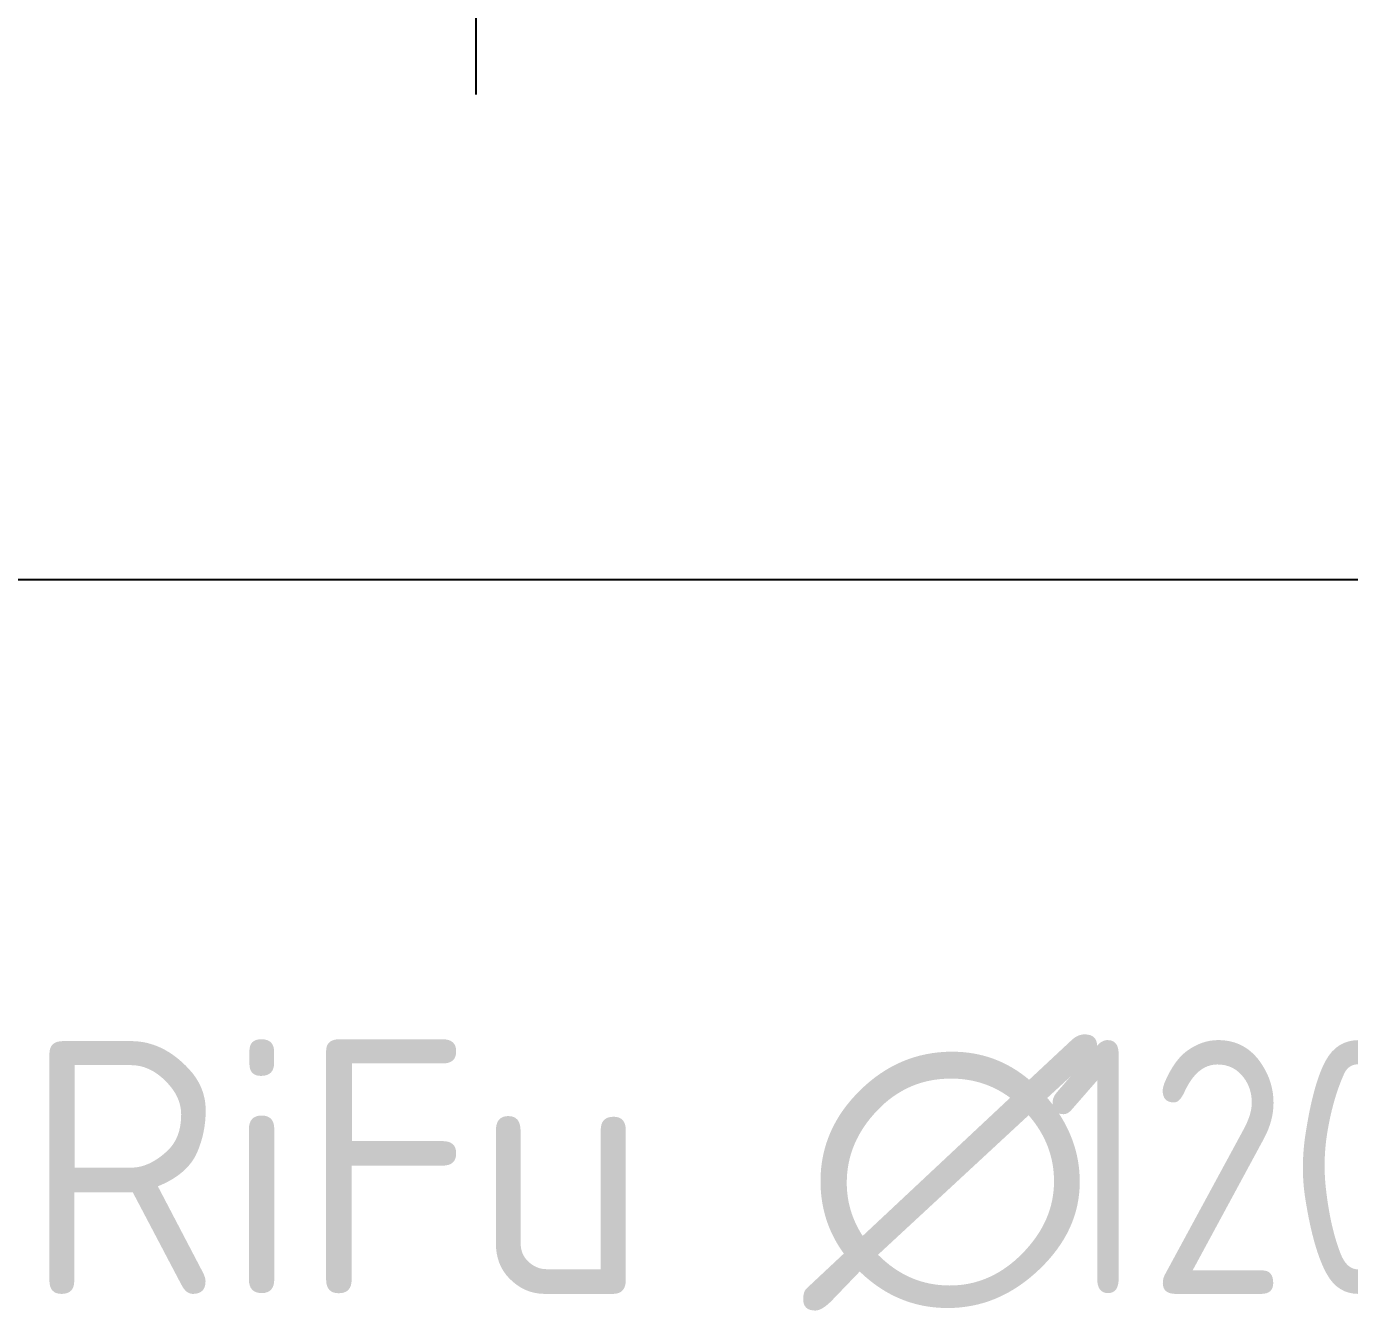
# Model space of a CAD drawing. Header units: millimetres. Extents: x -139278 to 641613, y -260926 to 217780.
# Drawn here: x 51165 to 52468, y 15758 to 17023 of the extents above; entities that cross this region are included whole.
import ezdxf

# ---------------------------------------------------------------- set-up
doc = ezdxf.new("R2010")
doc.units = ezdxf.units.MM
doc.layers.add('00_Legende', color=7, linetype='Continuous', lineweight=18)
doc.styles.add('ISOCP', font='ISOCP', dxfattribs={"width": 0.9})

msp = doc.modelspace()

# ---------------------------------------------------------------- linework, layer by layer
for p, q in [((51607.579, 18158.714), (51607.579, 16956.183)), ((51096.616, 16478.314), (53486.516, 16478.314))]:
    msp.add_line(p, q)

# ---------------------------------------------------------------- texts
at = {"layer": '00_Legende', "style": 'ISOCP'}
for s, width, p in [('RiFu ', 1.058824, (51162.107, 15774.668)), ('∅', 1.058824, (51929.754, 15774.668)), ('1200', 0.9, (52167.99, 15774.668))]:
    msp.add_text(s, height=250, dxfattribs=dict(at, width=width)).set_placement(p)

doc.saveas('drawing.dxf')
